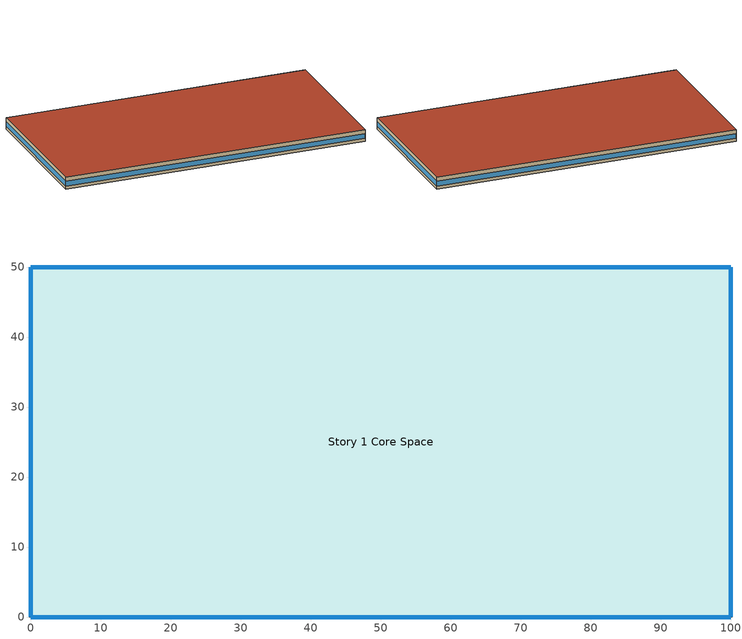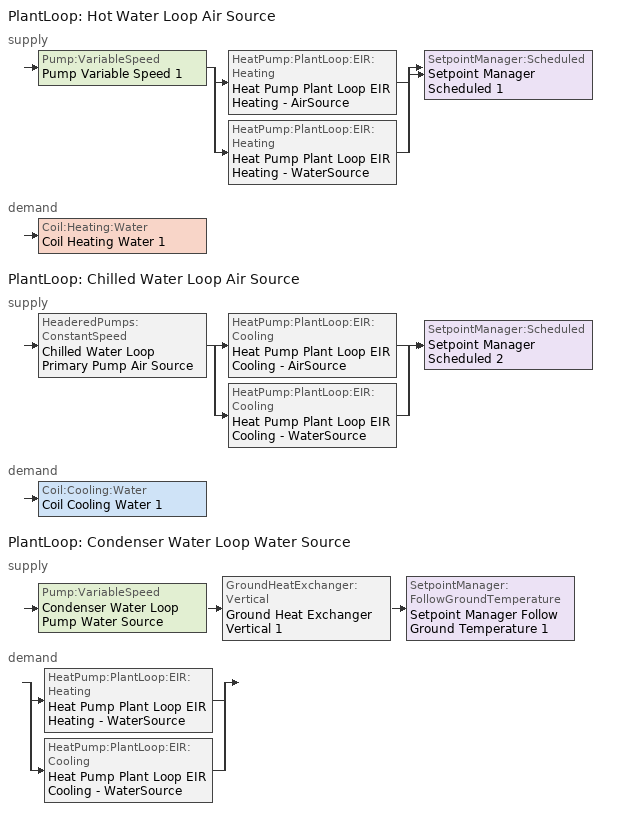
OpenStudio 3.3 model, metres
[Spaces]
Story 1 Core Space
 floor ground: 0,0 0,50 100,50 100,0 z0
 wall outside: 0,50 0,0 100,0 100,50 0,50 z0:4
 window: 0.03,0 99.97,0 / 99.97,50 0.03,50 / 0,49.97 0,0.03 / 100,0.03 100,49.97 z1:2.6
 roof outside: 100,0 100,50 0,50 0,0 z4
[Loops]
PlantLoop 'Hot Water Loop Air Source'
 supply: Pump:VariableSpeed 'Pump Variable Speed 1' > split
  | HeatPump:PlantLoop:EIR:Heating 'Heat Pump Plant Loop EIR Heating - AirSource'
  | HeatPump:PlantLoop:EIR:Heating 'Heat Pump Plant Loop EIR Heating - WaterSource'
  join > SetpointManager:Scheduled 'Setpoint Manager Scheduled 1'
 demand: Coil:Heating:Water 'Coil Heating Water 1'
PlantLoop 'Chilled Water Loop Air Source'
 supply: HeaderedPumps:ConstantSpeed 'Chilled Water Loop Primary Pump Air Source' > split
  | HeatPump:PlantLoop:EIR:Cooling 'Heat Pump Plant Loop EIR Cooling - AirSource'
  | HeatPump:PlantLoop:EIR:Cooling 'Heat Pump Plant Loop EIR Cooling - WaterSource'
  join > SetpointManager:Scheduled 'Setpoint Manager Scheduled 2'
 demand: Coil:Cooling:Water 'Coil Cooling Water 1'
PlantLoop 'Condenser Water Loop Water Source'
 supply: Pump:VariableSpeed 'Condenser Water Loop Pump Water Source' > GroundHeatExchanger:Vertical 'Ground Heat Exchanger Vertical 1' > SetpointManager:FollowGroundTemperature 'Setpoint Manager Follow Ground Temperature 1'
 demand: split
  | HeatPump:PlantLoop:EIR:Heating 'Heat Pump Plant Loop EIR Heating - WaterSource'
  | HeatPump:PlantLoop:EIR:Cooling 'Heat Pump Plant Loop EIR Cooling - WaterSource'
[Building]
Building 1: Space Type=Baseline Model Space Type; Default Construction Set=ASHRAE_189.1-2009_ClimateZone 4-5 (mdoff)_ConstSet
[SizingPeriod:DesignDay] Barometric Pressure {Pa}=98934; Rain Indicator=No; Snow Indicator=No; Day of Month=21; Daylight Saving Time Indicator=No; Humidity Condition Type=Wetbulb; Dry-Bulb Temperature Range Modifier Type=DefaultMultipliers
Name | Maximum Dry-Bulb Temperature {C} | Daily Dry-Bulb Temperature Range {deltaC} | Wind Speed {m/s} | Wind Direction {deg} | Month | Day Type | Wetbulb or DewPoint at Maximum Dry-Bulb {C} | Solar Model Indicator | ASHRAE Clear Sky Optical Depth for Beam Irradiance | ASHRAE Clear Sky Optical Depth for Diffuse Irradiance | Sky Clearness
Chicago Ohare Intl Ap Ann Clg .4% Condns DB=>MWB | 33.3 | 10.5 | 5.2 | 230 | 7 | SummerDesignDay | 23.7 | ASHRAETau | 0.455 | 2.05
Chicago Ohare Intl Ap Ann Htg 99.6% Condns DB | -20 | 0 | 4.9 | 270 | 1 | WinterDesignDay | -20 | ASHRAEClearSky |  |  | 0
[Site:GroundTemperature:Deep]
13.03, 13.03, 13.13, 13.3, 13.43, 13.52, 13.62, 13.77, 13.78, 13.55, 13.44, 13.2
[DefaultConstructionSet]
ASHRAE_189.1-2009_ClimateZone 4-5 (mdoff)_ConstSet: Default Exterior Surface Constructions=ASHRAE_189.1-2009_ClimateZone 4-5 (mdoff)_Exterior_DefSurfCons; Default Interior Surface Constructions=000_Interior_DefSurfCons; Default Ground Contact Surface Constructions=000_Ground_DefSurfCons; Default Exterior SubSurface Constructions=ASHRAE_189.1-2009_ClimateZone 4-5 (mdoff)_Exterior_DefSubCons; Default Interior SubSurface Constructions=000_Interior_DefSubCons; Interior Partition Construction=000_Interior Partition
[DefaultSurfaceConstructions]
Name | Floor Construction | Wall Construction | Roof Ceiling Construction
ASHRAE_189.1-2009_ClimateZone 4-5 (mdoff)_Exterior_DefSurfCons | 000_ExtSlabCarpet_4in_ClimateZone 1-8 | ASHRAE_189.1-2009_ExtWall_SteelFrame_ClimateZone 4-8 | ASHRAE_189.1-2009_ExtRoof_IEAD_ClimateZone 2-5
000_Interior_DefSurfCons | 000_Interior Floor | 000_Interior Wall | 000_Interior Ceiling
000_Ground_DefSurfCons | 000_ExtSlabCarpet_4in_ClimateZone 1-8 | 000_ExtSlabCarpet_4in_ClimateZone 1-8 | 000_ExtSlabCarpet_4in_ClimateZone 1-8
[DefaultSubSurfaceConstructions] Glass Door Construction=000_Exterior Window; Skylight Construction=000_Exterior Window; Tubular Daylight Dome Construction=000_Interior Window; Tubular Daylight Diffuser Construction=000_Interior Window
Name | Fixed Window Construction | Operable Window Construction | Door Construction
ASHRAE_189.1-2009_ClimateZone 4-5 (mdoff)_Exterior_DefSubCons | ASHRAE_189.1-2009_ExtWindow_ClimateZone 4-5 | ASHRAE_189.1-2009_ExtWindow_ClimateZone 4-5 | 000_Exterior Door
000_Interior_DefSubCons | 000_Interior Window | 000_Interior Window | 000_Interior Door
[Construction]
000_Interior Partition; 000_Interior Door: 000_G05 25mm wood
000_ExtSlabCarpet_4in_ClimateZone 1-8: MAT-CC05 4 HW CONCRETE, CP02 CARPET PAD
ASHRAE_189.1-2009_ExtWall_SteelFrame_ClimateZone 4-8: MAT-SHEATH, Wall Insulation [39], 1/2IN Gypsum
ASHRAE_189.1-2009_ExtRoof_IEAD_ClimateZone 2-5: Roof Membrane, Roof Insulation [21], Metal Decking
000_Interior Floor: 000_F16 Acoustic tile, 000_F05 Ceiling air space resistance, 000_M11 100mm lightweight concrete
000_Interior Wall: 000_G01a 19mm gypsum board, 000_F04 Wall air space resistance, 000_G01a 19mm gypsum board
000_Interior Ceiling: 000_M11 100mm lightweight concrete, 000_F05 Ceiling air space resistance, 000_F16 Acoustic tile
ASHRAE_189.1-2009_ExtWindow_ClimateZone 4-5: Theoretical Glass [207]
000_Exterior Door: 000_F08 Metal surface, 000_I01 25mm insulation board
000_Exterior Window: 000_Clear 3mm, 000_Air 13mm, 000_Clear 3mm
000_Interior Window: 000_Clear 3mm
[Material]
Name | Roughness | Thickness {m} | Conductivity {W/m-K} | Density {kg/m3} | Specific Heat {J/kg-K} | Thermal Absorptance | Solar Absorptance | Visible Absorptance
000_G05 25mm wood | MediumSmooth | 0.0254 | 0.15 | 608 | 1630
MAT-CC05 4 HW CONCRETE | Rough | 0.1016 | 1.311 | 2240 | 836.8 | 0.9 | 0.7 | 0.7
Wall Insulation [39] | MediumRough | 0.1184 | 0.045 | 265 | 836.8 | 0.9 | 0.7 | 0.7
1/2IN Gypsum | Smooth | 0.0127 | 0.16 | 784.9 | 830 | 0.9 | 0.92 | 0.92
Roof Membrane | VeryRough | 0.0095 | 0.16 | 1121.29 | 1460 | 0.9 | 0.7 | 0.7
Roof Insulation [21] | MediumRough | 0.2105 | 0.049 | 265 | 836.8 | 0.9 | 0.7 | 0.7
Metal Decking | MediumSmooth | 0.0015 | 45.006 | 7680 | 418.4 | 0.9 | 0.7 | 0.3
000_F16 Acoustic tile | MediumSmooth | 0.0191 | 0.06 | 368 | 590
000_M11 100mm lightweight concrete | MediumRough | 0.1016 | 0.53 | 1280 | 840
000_G01a 19mm gypsum board | MediumSmooth | 0.019 | 0.16 | 800 | 1090
000_F08 Metal surface | Smooth | 0.0008 | 45.28 | 7824 | 500
000_I01 25mm insulation board | MediumRough | 0.0254 | 0.03 | 43 | 1210
[Material:NoMass] Thermal Absorptance=0.9; Solar Absorptance=0.7
Name | Roughness | Thermal Resistance {m2-K/W} | Visible Absorptance
CP02 CARPET PAD | VeryRough | 0.2165 | 0.8
MAT-SHEATH | Rough | 0.3626 | 0.7
[Material:AirGap]
Name | Thermal Resistance {m2-K/W}
000_F05 Ceiling air space resistance | 0.18
000_F04 Wall air space resistance | 0.15
[WindowMaterial:Glazing] Optical Data Type=SpectralAverage; Thickness {m}=0.003; Infrared Transmittance at Normal Incidence=0
Name | Solar Transmittance at Normal Incidence | Front Side Solar Reflectance at Normal Incidence | Back Side Solar Reflectance at Normal Incidence | Visible Transmittance at Normal Incidence | Front Side Visible Reflectance at Normal Incidence | Back Side Visible Reflectance at Normal Incidence | Front Side Infrared Hemispherical Emissivity | Back Side Infrared Hemispherical Emissivity | Conductivity {W/m-K} | Dirt Correction Factor for Solar and Visible Transmittance | Solar Diffusing
Theoretical Glass [207] | 0.3311 | 0.6189 | 0.6189 | 0.44 | 0.51 | 0.51 | 0.9 | 0.9 | 0.0133 | 1 | No
000_Clear 3mm | 0.837 | 0.075 | 0.075 | 0.898 | 0.081 | 0.081 | 0.84 | 0.84 | 0.9
[WindowMaterial:Gas]
000_Air 13mm: Gas Type=Air; Thickness {m}=0.0127
[BuildingStory]
Story 1: Nominal Z Coordinate {m}=0; Nominal Floor to Floor Height {m}=4
[Space]
Story 1 Core Space: Building Story=Story 1; Thermal Zone=Story 1 Core Thermal Zone
[ThermalZone]
Story 1 Core Thermal Zone: Thermostat=Thermostat Setpoint Dual Setpoint 1; Use Ideal Air Loads=No
[Sizing:Zone]
Story 1 Core Thermal Zone: Zone Cooling Design Supply Air Temperature Input Method=SupplyAirTemperature; Zone Cooling Design Supply Air Temperature {C}=14; Zone Cooling Design Supply Air Temperature Difference {deltaC}=11.11; Zone Heating Design Supply Air Temperature Input Method=SupplyAirTemperature; Zone Heating Design Supply Air Temperature {C}=40; Zone Heating Design Supply Air Temperature Difference {deltaC}=11.11; Zone Cooling Design Supply Air Humidity Ratio {kg-H2O/kg-air}=0.0085; Zone Heating Design Supply Air Humidity Ratio {kg-H2O/kg-air}=0.008; Cooling Design Air Flow Method=DesignDay; Heating Design Air Flow Method=DesignDay; Account for Dedicated Outdoor Air System=No; Dedicated Outdoor Air System Control Strategy=NeutralSupplyAir; Dedicated Outdoor Air Low Setpoint Temperature for Design {C}=autosize; Dedicated Outdoor Air High Setpoint Temperature for Design {C}=autosize
[Zone equipment]
Story 1 Core Thermal Zone: Zone HVAC Four Pipe Fan Coil 1
[ThermostatSetpoint:DualSetpoint]
Thermostat Setpoint Dual Setpoint 1: Heating Setpoint Temperature Schedule=Heating Sch; Cooling Setpoint Temperature Schedule=Cooling Sch
[SpaceType]
Baseline Model Space Type: Default Schedule Set=Baseline Model Schedule Set; Design Specification Outdoor Air Object=Baseline Model OA
[DefaultScheduleSet]
Baseline Model Schedule Set: Number of People Schedule=Baseline Model People Lights and Equipment Schedule; People Activity Level Schedule=Baseline Model People Activity Schedule; Lighting Schedule=Baseline Model People Lights and Equipment Schedule; Electric Equipment Schedule=Baseline Model People Lights and Equipment Schedule; Infiltration Schedule=Baseline Model Infiltration Schedule
[DesignSpecification:OutdoorAir]
Baseline Model OA: Outdoor Air Method=Sum; Outdoor Air Flow per Person {m3/s-person}=0.00943895
[SpaceInfiltration:DesignFlowRate]
Baseline Model Infiltration: Space or SpaceType=Baseline Model Space Type; Design Flow Rate Calculation Method=Flow/ExteriorArea; Flow per Exterior Surface Area {m3/s-m2}=0.0003048
[People:Definition]
Baseline Model People Definition: Number of People Calculation Method=People/Area; People per Space Floor Area {person/m2}=0.0538196; Fraction Radiant=0.3
[People]
Baseline Model People: People Definition=Baseline Model People Definition; Space or SpaceType=Baseline Model Space Type; Multiplier=1
[Lights:Definition]
Baseline Model Lights Definition: Design Level Calculation Method=Watts/Area; Watts per Space Floor Area {W/m2}=10.7639
[Lights]
Baseline Model Lights: Lights Definition=Baseline Model Lights Definition; Space or SpaceType=Baseline Model Space Type; Fraction Replaceable=1
[ElectricEquipment:Definition]
Baseline Model Electric Equipment Definition: Design Level Calculation Method=Watts/Area; Watts per Space Floor Area {W/m2}=10.7639
[ElectricEquipment]
Baseline Model Electric Equipment: Electric Equipment Definition=Baseline Model Electric Equipment Definition; Space or SpaceType=Baseline Model Space Type
[PlantLoop] Glycol Concentration=0; Load Distribution Scheme=Optimal
Name | Minimum Loop Temperature {C} | Plant Loop Volume {m3} | Maximum Loop Temperature {C} | Fluid Type
Hot Water Loop Air Source | 10 | Autocalculate
Chilled Water Loop Air Source | 1 | Autocalculate | 98
Condenser Water Loop Water Source | 3 | 1 | 100 | Water
[Sizing:Plant] Sizing Option=NonCoincident; Zone Timesteps in Averaging Window=1; Coincident Sizing Factor Mode=None
Name | Loop Type | Design Loop Exit Temperature {C} | Loop Design Temperature Difference {deltaC}
Hot Water Loop Air Source | Heating | 60 | 11.1111
Chilled Water Loop Air Source | Cooling | 6.66667 | 5.61111
Condenser Water Loop Water Source | Condenser | 38.8889 | 5.55556
[SetpointManager:Scheduled] Control Variable=Temperature
Name | Schedule
Setpoint Manager Scheduled 1 | Schedule Ruleset 1
Setpoint Manager Scheduled 2 | Schedule Ruleset 2
[Pump:VariableSpeed] Rated Pump Head {Pa}=179344; Pump Control Type=Intermittent; Skin Loss Radiative Fraction=0.5; Design Power Sizing Method=PowerPerFlowPerPressure; Design Electric Power per Unit Flow Rate {W/(m3/s)}=348701.1; Design Shaft Power per Unit Flow Rate per Unit Head {W-s/m3-Pa}=1.28205; Design Minimum Flow Rate Fraction=0
Pump Variable Speed 1; Condenser Water Loop Pump Water Source
[HeaderedPumps:ConstantSpeed]
Chilled Water Loop Primary Pump Air Source: Total Rated Flow Rate {m3/s}=autosize; Number of Pumps in Bank=2; Flow Sequencing Control Scheme=Sequential; Rated Pump Head {Pa}=44836; Rated Power Consumption {W}=autosize; Motor Efficiency=0.9; Fraction of Motor Inefficiencies to Fluid Stream=0; Pump Control Type=Intermittent; Skin Loss Radiative Fraction=0.1; Design Power Sizing Method=PowerPerFlowPerPressure; Design Electric Power per Unit Flow Rate {W/(m3/s)}=348701.1; Design Shaft Power per Unit Flow Rate per Unit Head {W-s/m3-Pa}=1.28205
[GroundHeatExchanger:Vertical]
Ground Heat Exchanger Vertical 1: Design Flow Rate {m3/s}=0.0033; Number of Bore Holes=120; Bore Hole Length {m}=76.2; Bore Hole Radius {m}=0.063508; Ground Thermal Conductivity {W/m-K}=0.692626; Ground Thermal Heat Capacity {J/m3-K}=2347000; Ground Temperature {C}=13.375; Grout Thermal Conductivity {W/m-K}=0.692626; Pipe Thermal Conductivity {W/m-K}=0.391312; Pipe Out Diameter {m}=0.0266667; U-Tube Distance {m}=0.051225; Pipe Thickness {m}=0.00241285; Maximum Length of Simulation=2; G-Function Reference Ratio=0.0005; G-Function Ln(T/Ts) Value 1=-15.2996; G-Function G Value 1=-0.348322; G-Function Ln(T/Ts) Value 2=-14.201; G-Function G Value 2=0.022208; G-Function Ln(T/Ts) Value 3=-13.2202; G-Function G Value 3=0.412345; G-Function Ln(T/Ts) Value 4=-12.2086; G-Function G Value 4=0.867498; G-Function Ln(T/Ts) Value 5=-11.1888; G-Function G Value 5=1.357839; G-Function Ln(T/Ts) Value 6=-10.1816; G-Function G Value 6=1.852024; G-Function Ln(T/Ts) Value 7=-9.1815; G-Function G Value 7=2.345656; G-Function Ln(T/Ts) Value 8=-8.6809; G-Function G Value 8=2.593958; G-Function Ln(T/Ts) Value 9=-8.5; G-Function G Value 9=2.679; G-Function Ln(T/Ts) Value 10=-7.8; G-Function G Value 10=3.023; G-Function Ln(T/Ts) Value 11=-7.2; G-Function G Value 11=3.32; G-Function Ln(T/Ts) Value 12=-6.5; G-Function G Value 12=3.681; G-Function Ln(T/Ts) Value 13=-5.9; G-Function G Value 13=4.071; G-Function Ln(T/Ts) Value 14=-5.2; G-Function G Value 14=4.828; G-Function Ln(T/Ts) Value 15=-4.5; G-Function G Value 15=6.253; G-Function Ln(T/Ts) Value 16=-3.963; G-Function G Value 16=7.894; G-Function Ln(T/Ts) Value 17=-3.27; G-Function G Value 17=11.82; G-Function Ln(T/Ts) Value 18=-2.864; G-Function G Value 18=15.117; G-Function Ln(T/Ts) Value 19=-2.577; G-Function G Value 19=18.006; G-Function Ln(T/Ts) Value 20=-2.171; G-Function G Value 20=22.887; G-Function Ln(T/Ts) Value 21=-1.884; G-Function G Value 21=26.924; G-Function Ln(T/Ts) Value 22=-1.191; G-Function G Value 22=38.004; G-Function Ln(T/Ts) Value 23=-0.497; G-Function G Value 23=49.919; G-Function Ln(T/Ts) Value 24=-0.274; G-Function G Value 24=53.407; G-Function Ln(T/Ts) Value 25=-0.051; G-Function G Value 25=56.632; G-Function Ln(T/Ts) Value 26=0.196; G-Function G Value 26=59.825; G-Function Ln(T/Ts) Value 27=0.419; G-Function G Value 27=62.349; G-Function Ln(T/Ts) Value 28=0.642; G-Function G Value 28=64.524; G-Function Ln(T/Ts) Value 29=0.873; G-Function G Value 29=66.412; G-Function Ln(T/Ts) Value 30=1.112; G-Function G Value 30=67.993; G-Function Ln(T/Ts) Value 31=1.335; G-Function G Value 31=69.162; G-Function Ln(T/Ts) Value 32=1.679; G-Function G Value 32=70.476; G-Function Ln(T/Ts) Value 33=2.028; G-Function G Value 33=71.361; G-Function Ln(T/Ts) Value 34=2.275; G-Function G Value 34=71.79; G-Function Ln(T/Ts) Value 35=3.003; G-Function G Value 35=72.511
[SetpointManager:FollowGroundTemperature]
Setpoint Manager Follow Ground Temperature 1: Control Variable=Temperature; Offset Temperature Difference {deltaC}=0; Maximum Setpoint Temperature {C}=80; Minimum Setpoint Temperature {C}=10
[HeatPump:PlantLoop:EIR:Heating] Load Side Reference Flow Rate {m3/s}=0.005; Reference Capacity {W}=80000; Reference Coefficient of Performance {W/W}=3.5; Sizing Factor=1
Name | Condenser Type | Companion Heat Pump | Source Side Reference Flow Rate {m3/s} | Capacity Modifier Function of Temperature Curve | Electric Input to Output Ratio Modifier Function of Temperature Curve | Electric Input to Output Ratio Modifier Function of Part Load Ratio Curve
Heat Pump Plant Loop EIR Heating - AirSource | AirSource | Heat Pump Plant Loop EIR Cooling - AirSource | 2 | CapCurveFuncTemp Air Source | EIRCurveFuncTemp Air Source | EIRCurveFuncPLR Air Source
Heat Pump Plant Loop EIR Heating - WaterSource | WaterSource | Heat Pump Plant Loop EIR Cooling - WaterSource | 0.002 | CapCurveFuncTemp Water Source | EIRCurveFuncTemp Water Source | EIRCurveFuncPLR Water Source
[HeatPump:PlantLoop:EIR:Cooling] Load Side Reference Flow Rate {m3/s}=0.005; Reference Capacity {W}=400000; Reference Coefficient of Performance {W/W}=3.5; Sizing Factor=1
Name | Condenser Type | Companion Heat Pump | Source Side Reference Flow Rate {m3/s} | Capacity Modifier Function of Temperature Curve | Electric Input to Output Ratio Modifier Function of Temperature Curve | Electric Input to Output Ratio Modifier Function of Part Load Ratio Curve
Heat Pump Plant Loop EIR Cooling - AirSource | AirSource | Heat Pump Plant Loop EIR Heating - AirSource | 20 | CapCurveFuncTemp2 Air Source | EIRCurveFuncTemp2 Air Source | EIRCurveFuncPLR2 Air Source
Heat Pump Plant Loop EIR Cooling - WaterSource | WaterSource | Heat Pump Plant Loop EIR Heating - WaterSource | 0.003 | CapCurveFuncTemp2 Water Source | EIRCurveFuncTemp2 Water Source | EIRCurveFuncPLR2 Water Source
[Fan:OnOff]
Fan On Off 1: Availability Schedule=Always On Discrete; Fan Total Efficiency=0.6; Pressure Rise {Pa}=300; Maximum Flow Rate {m3/s}=autosize; Motor Efficiency=0.8; Motor In Airstream Fraction=1; Fan Power Ratio Function of Speed Ratio Curve=Fan On Off Power Curve; Fan Efficiency Ratio Function of Speed Ratio Curve=Fan On Off Efficiency Curve
[Coil:Heating:Water]
Coil Heating Water 1: Availability Schedule=Always On Discrete
[Controller:WaterCoil]
Name | Water Coil | Action
Controller Water Coil 1 | Coil Heating Water 1 | Normal
Controller Water Coil 2 | Coil Cooling Water 1 | Reverse
[Coil:Cooling:Water]
Coil Cooling Water 1: Availability Schedule=Always On Discrete
[ZoneHVAC:FourPipeFanCoil]
Zone HVAC Four Pipe Fan Coil 1: Availability Schedule=Always On Discrete; Capacity Control Method=CyclingFan; Maximum Supply Air Flow Rate {m3/s}=autosize; Maximum Outdoor Air Flow Rate {m3/s}=autosize; Supply Air Fan=Fan On Off 1; Cooling Coil=Coil Cooling Water 1; Maximum Cold Water Flow Rate {m3/s}=autosize; Heating Coil=Coil Heating Water 1; Maximum Hot Water Flow Rate {m3/s}=autosize; Minimum Supply Air Temperature in Cooling Mode {C}=autosize; Maximum Supply Air Temperature in Heating Mode {C}=autosize
[Schedule:Ruleset]
Name | Default Day Schedule | Summer Design Day Schedule | Winter Design Day Schedule
Cooling Sch | Cooling Sch Default
Heating Sch | Heating Sch Default
Baseline Model Infiltration Schedule | Baseline Model Infiltration Schedule Schedule All Days | Baseline Model Infiltration Schedule Summer Design Day | Baseline Model Infiltration Schedule Winter Design Day
Baseline Model People Lights and Equipment Schedule | Baseline Model People Lights and Equipment Schedule Schedule Week Day | Baseline Model People Lights and Equipment Schedule Summer Design Day | Baseline Model People Lights and Equipment Schedule Winter Design Day
Baseline Model People Activity Schedule | Baseline Model People Activity Schedule Default
Schedule Ruleset 1 | Schedule Day 1
Schedule Ruleset 2 | Schedule Day 6
[Schedule:Day]
Cooling Sch Default: 24, 0, 28
Heating Sch Default: 24, 0, 24
Baseline Model Infiltration Schedule Schedule All Days: 6, 0, 1, 22, 0, 0.25, 24, 0, 1
Baseline Model Infiltration Schedule Winter Design Day; Baseline Model Infiltration Schedule Summer Design Day; Baseline Model People Lights and Equipment Schedule Summer Design Day: 24, 0, 1
Baseline Model People Lights and Equipment Schedule Schedule Week Day: 6, 0, 0, 7, 0, 0.1, 8, 0, 0.2, 12, 0, 0.95, 13, 0, 0.5, 17, 0, 0.95, 18, 0, 0.7, 20, 0, 0.4, 22, 0, 0.1, 24, 0, 0.05
Baseline Model People Lights and Equipment Schedule Winter Design Day; Baseline Model People Lights and Equipment Schedule Schedule Sunday: 24, 0, 0
Baseline Model People Lights and Equipment Schedule Saturday: 6, 0, 0, 8, 0, 0.1, 14, 0, 0.5, 17, 0, 0.1, 24, 0, 0
Baseline Model People Activity Schedule Default: 24, 0, 120
Schedule Day 1: 24, 0, 60
Schedule Day 6: 24, 0, 6.66667
[Schedule:Rule] Schedule Ruleset=Baseline Model People Lights and Equipment Schedule
Name | Rule Order | Day Schedule | Apply Saturday | Apply Sunday
Baseline Model People Lights and Equipment Schedule Saturday Rule | 1 | Baseline Model People Lights and Equipment Schedule Saturday | Yes
Baseline Model People Lights and Equipment Schedule Sunday Rule | 0 | Baseline Model People Lights and Equipment Schedule Schedule Sunday |  | Yes
[Curve:Biquadratic] Coefficient1 Constant=1; Coefficient2 x=0; Coefficient3 x**2=0; Coefficient4 y=0; Coefficient5 y**2=0; Coefficient6 x*y=0; Minimum Value of x=5; Maximum Value of x=10; Minimum Value of y=24; Maximum Value of y=35; Input Unit Type for X=Temperature; Input Unit Type for Y=Temperature
CapCurveFuncTemp Air Source; EIRCurveFuncTemp Air Source; CapCurveFuncTemp2 Air Source; EIRCurveFuncTemp2 Air Source; CapCurveFuncTemp Water Source; EIRCurveFuncTemp Water Source; CapCurveFuncTemp2 Water Source; EIRCurveFuncTemp2 Water Source
[Curve:Quadratic] Coefficient1 Constant=1; Coefficient2 x=0; Coefficient3 x**2=0; Minimum Value of x=0; Maximum Value of x=1
EIRCurveFuncPLR Air Source; EIRCurveFuncPLR2 Air Source; EIRCurveFuncPLR Water Source; EIRCurveFuncPLR2 Water Source
[Schedule:Constant]
Always On Discrete: Value=1
[Curve:Exponent]
Fan On Off Power Curve: Coefficient1 Constant=1; Coefficient2 Constant=0; Coefficient3 Constant=0; Minimum Value of x=0; Maximum Value of x=1
[Curve:Cubic]
Fan On Off Efficiency Curve: Coefficient1 Constant=1; Coefficient2 x=0; Coefficient3 x**2=0; Coefficient4 x**3=0; Minimum Value of x=0; Maximum Value of x=1
